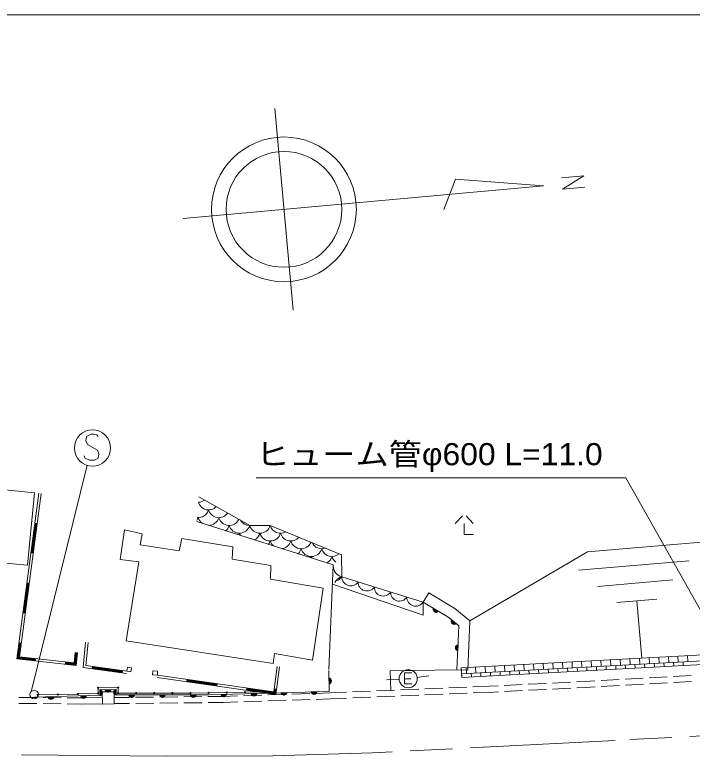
# Model space of a CAD drawing. Units: millimetres, scale not verified. Extents: x 40000 to 680000, y 20000 to 380000.
# Drawn here: x 489014 to 545174, y 275726 to 337169 of the extents above; entities that cross this region are included whole.
import ezdxf
from ezdxf.enums import TextEntityAlignment as Align

# ---------------------------------------------------------------- set-up
doc = ezdxf.new("R2010")
doc.units = ezdxf.units.MM
doc.header["$LTSCALE"] = 1000
doc.linetypes.add('CHAIN', pattern=[18.5, 12, -1.5, 3.5, -1.5])
for name, color, linetype, lineweight in [('M-BMK', 2, 'CHAIN', 13), ('M-BMK-SRVR', 3, 'Continuous', 13), ('M-STR-HTXT', 7, 'Continuous', 13), ('M-STR-STRC', 7, 'Continuous', 13), ('M-WORK', 1, 'Continuous', 13)]:
    doc.layers.add(name, color=color, linetype=linetype, lineweight=lineweight)
doc.styles.add('ＭＳ Ｐゴシック', font='')
doc.styles.get('ＭＳ Ｐゴシック').set_extended_font_data('MS PGothic')

msp = doc.modelspace()

# ---------------------------------------------------------------- linework, layer by layer
at = {"layer": 'M-BMK'}
msp.add_lwpolyline([(566156, 278549), (556973, 278009), (538784, 277030), (518675, 276012), (510405, 275748), (501574, 275726), (484378, 275872), (478379, 276120), (472182, 276388), (467743, 276640)], dxfattribs=at)
at = {"layer": 'M-BMK-SRVR'}
for p, q in [((512091, 312680), (510567, 329411)), ((534348, 323667), (536192, 323835)), ((536192, 323835), (534430, 322709)), ((525561, 323546), (524584, 321047)), ((532840, 323004), (525561, 323546)), ((532840, 323004), (502964, 320284)), ((534430, 322709), (536280, 322888))]:
    msp.add_line(p, q, dxfattribs=at)
for radius in [6000, 4800]:
    msp.add_circle((511329, 321045), radius, dxfattribs=at)
at = {"layer": 'M-STR-HTXT'}
msp.add_line((257149, 337169), (566639, 337169), dxfattribs=at)
msp.add_lwpolyline([(550806, 279075), (539678, 298790), (509014, 298790)], dxfattribs=at)
at = {"layer": 'M-STR-STRC'}
for p, q in [((495331, 302407), (494971, 302227)), ((495571, 302407), (495331, 302407)), ((495811, 302347), (495571, 302407)), ((495931, 302227), (495811, 302347)), ((494971, 302227), (494911, 301867)), ((494911, 301867), (495031, 301567)), ((495031, 301567), (495871, 301087)), ((495871, 301087), (495991, 300787)), ((494851, 300427), (494731, 300607)), ((495991, 300787), (495931, 300427)), ((490364, 281067), (495008, 299845)), ((495211, 300247), (494851, 300427)), ((495631, 300247), (495211, 300247)), ((495931, 300427), (495631, 300247))]:
    msp.add_line(p, q, dxfattribs=at)
for centre, radius in [((495451, 301267), 1500), ((490617, 280826), 350)]:
    msp.add_circle(centre, radius, dxfattribs=at)
at = {"layer": 'M-WORK'}
for p, q in [((490643, 297565), (487622, 297855)), ((490993, 297523), (489171, 283792)), ((491191, 297496), (489396, 283968)), ((490065, 291554), (490643, 297565)), ((508488, 294847), (504281, 297216)), ((526129, 295635), (525529, 295005)), ((526429, 295635), (527029, 295005)), ((490704, 295039), (490375, 292561)), ((490743, 295034), (490415, 292555)), ((490783, 295028), (490454, 292550)), ((490823, 295023), (490494, 292545)), ((490862, 295018), (490664, 295044)), ((504098, 295162), (515417, 291574)), ((526279, 295005), (526279, 294105)), ((498118, 294497), (497753, 292036)), ((499567, 294143), (498118, 294497)), ((510195, 294844), (508488, 294847)), ((516108, 292419), (510195, 294844)), ((536486, 292650), (561511, 294799)), ((499403, 293250), (499567, 294143)), ((502857, 293771), (502651, 292756)), ((507080, 293071), (502857, 293771)), ((526279, 294105), (527029, 294105)), ((502651, 292756), (499403, 293250)), ((490335, 292566), (490533, 292540)), ((507037, 292056), (507080, 293071)), ((526744, 286936), (536486, 292650)), ((497753, 292036), (499297, 291833)), ((510245, 291521), (507037, 292056)), ((516125, 290591), (516108, 292419)), ((535749, 291141), (544916, 291928)), ((487044, 291844), (490065, 291554)), ((499297, 291833), (498234, 285284)), ((510202, 290384), (510245, 291521)), ((515417, 291574), (515043, 282897)), ((490046, 290082), (489717, 287604)), ((490086, 290077), (489757, 287599)), ((490125, 290072), (489796, 287594)), ((490165, 290067), (489836, 287588)), ((490205, 290061), (490006, 290088)), ((514587, 289643), (510202, 290384)), ((522866, 288492), (516125, 290591)), ((543575, 290336), (537342, 289801)), ((513695, 283678), (514587, 289643)), ((515348, 289974), (522879, 287402)), ((522866, 288492), (523330, 289263)), ((525509, 287953), (523330, 289263)), ((522866, 288492), (522879, 287402)), ((524988, 287216), (522866, 288492)), ((538934, 288460), (542234, 288743)), ((540584, 288602), (540994, 283835)), ((489677, 287609), (489876, 287583)), ((523699, 287921), (523713, 287983)), ((523699, 287863), (523699, 287921)), ((523716, 287794), (523699, 287863)), ((523701, 287885), (524061, 287668)), ((524085, 287689), (523708, 287916)), ((524020, 287658), (523711, 287844)), ((523713, 287983), (524142, 287725)), ((523715, 287947), (524109, 287710)), ((523744, 287742), (523716, 287794)), ((523722, 287803), (523979, 287648)), ((523785, 287694), (523744, 287742)), ((523920, 287648), (523749, 287751)), ((523854, 287653), (523785, 287694)), ((523915, 287639), (523854, 287653)), ((523974, 287639), (523915, 287639)), ((524042, 287656), (523974, 287639)), ((524094, 287684), (524042, 287656)), ((524142, 287725), (524094, 287684)), ((526744, 286936), (525509, 287953)), ((525826, 286526), (524988, 287216)), ((525183, 286913), (525192, 286971)), ((525192, 286971), (525214, 287030)), ((525539, 286685), (525199, 286965)), ((525211, 286994), (525566, 286702)), ((525214, 287030), (525600, 286712)), ((525190, 286843), (525183, 286913)), ((525188, 286935), (525512, 286668)), ((525209, 286788), (525190, 286843)), ((525470, 286664), (525192, 286893)), ((525196, 286851), (525428, 286660)), ((525243, 286734), (525209, 286788)), ((525370, 286669), (525216, 286796)), ((525305, 286684), (525243, 286734)), ((525364, 286661), (525305, 286684)), ((525421, 286652), (525364, 286661)), ((525492, 286659), (525421, 286652)), ((525547, 286679), (525492, 286659)), ((525600, 286712), (525547, 286679)), ((525672, 282882), (525826, 286526)), ((526572, 282844), (526744, 286936)), ((489216, 283827), (489388, 285126)), ((489428, 285121), (489261, 283862)), ((489306, 283897), (489468, 285115)), ((489547, 285105), (489349, 285131)), ((489507, 285110), (489351, 283932)), ((494883, 285173), (494673, 283068)), ((495082, 285153), (494891, 283240)), ((498234, 285284), (510445, 283399)), ((525538, 284673), (525541, 284753)), ((525555, 284612), (525538, 284673)), ((525541, 284753), (525564, 284812)), ((525583, 284561), (525555, 284612)), ((525564, 284812), (525596, 284861)), ((525565, 284612), (525574, 284812)), ((525631, 284509), (525583, 284561)), ((525606, 284860), (525593, 284561)), ((525596, 284861), (525648, 284909)), ((525622, 284529), (525637, 284889)), ((525680, 284477), (525631, 284509)), ((525648, 284909), (525699, 284937)), ((525668, 284918), (525650, 284498)), ((525680, 284487), (525699, 284927)), ((525699, 284937), (525760, 284954)), ((525729, 284935), (525710, 284476)), ((525760, 284954), (525739, 284454)), ((489306, 283897), (490731, 283735)), ((490736, 283775), (489351, 283932)), ((489396, 283968), (493922, 283453)), ((493922, 283453), (494022, 284307)), ((494062, 284303), (493957, 283408)), ((493992, 283364), (494101, 284298)), ((494022, 284307), (494221, 284284)), ((494141, 284293), (494027, 283320)), ((494062, 283276), (494181, 284289)), ((494097, 283231), (494221, 284284)), ((510445, 283399), (510551, 284231)), ((510551, 284231), (513695, 283678)), ((525739, 284454), (525680, 284477)), ((549367, 284311), (526023, 283059)), ((541601, 283894), (541627, 283395)), ((542400, 283937), (542426, 283438)), ((543198, 283980), (543225, 283481)), ((543997, 284023), (544024, 283524)), ((544796, 284066), (544823, 283566)), ((489171, 283792), (494097, 283231)), ((489216, 283827), (490722, 283656)), ((490726, 283695), (489261, 283862)), ((490740, 283815), (490717, 283616)), ((493224, 283532), (493201, 283333)), ((494062, 283276), (493206, 283373)), ((493210, 283413), (494027, 283320)), ((493992, 283364), (493215, 283453)), ((493220, 283492), (493957, 283408)), ((549394, 283812), (526050, 282560)), ((549410, 283512), (526066, 282260)), ((530417, 283295), (530444, 282795)), ((531216, 283337), (531242, 282838)), ((532014, 283380), (532041, 282881)), ((532813, 283423), (532840, 282924)), ((533612, 283466), (533639, 282967)), ((534411, 283509), (534438, 283009)), ((535210, 283552), (535237, 283052)), ((536009, 283594), (536035, 283095)), ((536808, 283637), (536834, 283138)), ((537606, 283680), (537633, 283181)), ((538405, 283723), (538432, 283224)), ((539204, 283766), (539231, 283267)), ((539630, 283288), (539646, 282988)), ((540003, 283809), (540030, 283309)), ((540429, 283331), (540445, 283031)), ((540802, 283852), (540829, 283352)), ((541228, 283374), (541244, 283074)), ((542027, 283417), (542043, 283117)), ((542826, 283459), (542842, 283160)), ((543625, 283502), (543641, 283203)), ((544423, 283545), (544439, 283245)), ((494673, 283068), (498274, 282577)), ((494891, 283240), (498301, 282775)), ((495463, 283162), (495436, 282964)), ((495442, 283003), (497919, 282666)), ((495447, 283043), (497924, 282705)), ((495453, 283083), (497930, 282745)), ((495458, 283122), (497935, 282785)), ((497914, 282626), (497941, 282824)), ((498345, 283098), (498301, 282775)), ((498301, 282775), (498636, 282729)), ((498680, 283052), (498345, 283098)), ((498636, 282729), (498680, 283052)), ((500428, 282460), (500446, 282791)), ((500446, 282791), (500856, 282769)), ((500856, 282769), (500837, 282437)), ((510495, 281051), (510770, 283151)), ((510667, 280824), (510969, 283125)), ((515055, 282829), (515073, 281097)), ((525672, 282882), (520122, 282808)), ((520122, 282808), (520183, 281153)), ((526572, 282844), (525672, 282882)), ((526066, 282260), (526023, 283059)), ((526422, 283080), (526449, 282581)), ((527221, 283123), (527248, 282624)), ((527648, 282645), (527664, 282346)), ((528020, 283166), (528047, 282667)), ((528446, 282688), (528462, 282389)), ((528819, 283209), (528846, 282710)), ((529245, 282731), (529261, 282432)), ((529618, 283252), (529645, 282752)), ((530044, 282774), (530060, 282474)), ((530843, 282817), (530859, 282517)), ((531642, 282860), (531658, 282560)), ((532441, 282902), (532457, 282603)), ((533239, 282945), (533256, 282646)), ((534038, 282988), (534054, 282689)), ((534837, 283031), (534853, 282731)), ((535636, 283074), (535652, 282774)), ((536435, 283117), (536451, 282817)), ((537234, 283159), (537250, 282860)), ((538033, 283202), (538049, 282903)), ((538831, 283245), (538848, 282946)), ((500837, 282437), (500428, 282460)), ((500809, 282239), (510667, 280824)), ((500837, 282437), (510495, 281051)), ((503312, 282082), (503284, 281884)), ((503306, 282042), (505781, 281687)), ((515066, 281713), (515061, 282213)), ((515061, 282213), (515121, 282193)), ((515096, 281733), (515091, 282193)), ((515121, 282193), (515172, 282164)), ((515121, 282183), (515126, 281743)), ((515156, 281754), (515151, 282174)), ((515172, 282164), (515222, 282115)), ((515182, 282144), (515186, 281784)), ((515215, 281814), (515212, 282114)), ((515222, 282115), (515253, 282065)), ((515243, 282065), (515245, 281865)), ((515253, 282065), (515273, 282005)), ((520832, 282089), (519833, 282043)), ((521327, 282625), (521327, 281725)), ((521927, 282625), (521327, 282625)), ((521327, 282145), (521837, 282145)), ((522349, 282252), (523339, 282398)), ((526050, 282560), (526066, 282260)), ((526849, 282602), (526865, 282303)), ((539112, 282081), (537614, 281998)), ((541109, 282191), (539611, 282108)), ((543106, 282300), (541608, 282218)), ((545103, 282410), (543605, 282328)), ((503289, 281924), (505764, 281568)), ((503295, 281963), (505770, 281608)), ((503301, 282003), (505775, 281648)), ((505758, 281529), (505787, 281727)), ((515126, 281733), (515066, 281713)), ((515176, 281764), (515126, 281733)), ((515225, 281815), (515176, 281764)), ((515255, 281865), (515225, 281815)), ((515274, 281925), (515255, 281865)), ((515273, 282005), (515274, 281925)), ((521327, 281725), (521927, 281725)), ((526497, 281441), (524998, 281379)), ((528335, 281517), (526996, 281461)), ((529088, 281555), (528335, 281517)), ((531085, 281658), (529587, 281581)), ((533083, 281761), (531585, 281684)), ((535080, 281863), (533582, 281786)), ((536332, 281928), (535579, 281889)), ((535604, 281390), (536358, 281428)), ((537115, 281971), (536332, 281928)), ((536358, 281428), (537137, 281471)), ((537636, 281499), (539134, 281581)), ((539633, 281609), (541131, 281691)), ((541630, 281718), (543128, 281801)), ((543627, 281828), (545125, 281911)), ((492533, 280836), (490969, 280798)), ((494197, 280876), (492633, 280838)), ((495861, 280916), (494297, 280879)), ((495913, 281337), (495911, 280968)), ((497534, 281406), (495964, 281388)), ((496057, 280746), (496069, 281246)), ((496068, 281222), (496058, 280771)), ((497411, 281264), (496068, 281222)), ((496069, 281246), (496129, 281225)), ((496087, 280766), (496099, 281226)), ((496128, 281215), (496118, 280775)), ((496129, 281225), (496178, 281194)), ((496148, 280784), (496158, 281204)), ((496219, 280843), (496168, 280794)), ((496178, 281194), (496227, 281143)), ((496187, 281173), (496179, 280814)), ((496209, 280843), (496217, 281143)), ((496251, 280892), (496219, 280843)), ((496227, 281143), (496255, 281092)), ((496245, 281092), (496241, 280892)), ((496272, 280951), (496251, 280892)), ((496255, 281092), (496274, 281031)), ((497244, 281065), (496261, 281048)), ((496261, 281048), (496279, 280034)), ((496274, 281031), (496272, 280951)), ((496490, 281235), (496990, 281251)), ((496512, 281176), (496490, 281235)), ((496511, 281206), (496971, 281221)), ((496543, 281127), (496512, 281176)), ((496962, 281190), (496522, 281176)), ((496533, 281147), (496953, 281160)), ((496595, 281079), (496543, 281127)), ((496924, 281129), (496564, 281118)), ((496595, 281089), (496894, 281098)), ((496646, 281050), (496595, 281079)), ((496845, 281067), (496646, 281060)), ((496706, 281032), (496646, 281050)), ((496786, 281035), (496706, 281032)), ((496846, 281057), (496786, 281035)), ((496895, 281088), (496846, 281057)), ((496943, 281140), (496895, 281088)), ((496972, 281191), (496943, 281140)), ((496990, 281251), (496972, 281191)), ((497209, 281064), (497226, 281125)), ((497212, 280984), (497209, 281064)), ((497234, 280925), (497212, 280984)), ((497226, 281125), (497254, 281176)), ((497266, 280876), (497234, 280925)), ((497244, 280926), (497236, 281125)), ((497262, 280051), (497244, 281065)), ((497254, 281176), (497303, 281228)), ((497264, 281177), (497276, 280877)), ((497318, 280828), (497266, 280876)), ((497307, 280848), (497293, 281208)), ((497303, 281228), (497351, 281260)), ((497369, 280800), (497318, 280828)), ((497322, 281239), (497338, 280819)), ((497351, 281260), (497411, 281282)), ((497368, 280810), (497352, 281250)), ((497429, 280783), (497369, 280800)), ((497381, 281261), (497399, 280801)), ((497411, 281282), (497429, 280783)), ((497429, 280800), (497411, 281264)), ((505097, 280821), (497429, 280800)), ((497575, 281008), (497583, 281356)), ((499026, 280957), (497624, 280958)), ((498457, 280803), (498957, 280804)), ((498477, 280743), (498457, 280803)), ((498957, 280804), (498937, 280744)), ((500529, 280956), (499126, 280957)), ((502031, 280956), (500629, 280956)), ((501013, 280810), (501513, 280811)), ((501033, 280750), (501013, 280810)), ((501513, 280811), (501493, 280751)), ((503534, 280955), (502131, 280955)), ((503569, 280817), (504069, 280818)), ((503589, 280757), (503569, 280817)), ((505033, 280979), (503634, 280956)), ((504069, 280818), (504049, 280758)), ((515073, 281097), (505097, 280821)), ((506533, 281004), (505133, 280981)), ((506094, 280848), (506594, 280862)), ((506116, 280789), (506094, 280848)), ((506115, 280819), (506575, 280832)), ((506566, 280801), (506126, 280789)), ((506576, 280802), (506547, 280751)), ((506594, 280862), (506576, 280802)), ((508032, 281029), (506633, 281006)), ((509531, 281055), (508132, 281031)), ((508261, 281372), (508233, 281174)), ((510633, 280870), (508239, 281213)), ((508244, 281253), (510599, 280915)), ((510564, 280960), (508250, 281293)), ((508256, 281332), (510530, 281006)), ((508588, 280917), (509088, 280931)), ((508610, 280858), (508588, 280917)), ((508609, 280888), (509069, 280901)), ((508641, 280809), (508610, 280858)), ((509060, 280870), (508620, 280858)), ((508631, 280828), (509050, 280840)), ((508692, 280760), (508641, 280809)), ((509021, 280809), (508661, 280799)), ((509041, 280820), (508992, 280768)), ((509070, 280871), (509041, 280820)), ((509088, 280931), (509070, 280871)), ((511483, 280850), (509984, 280800)), ((510527, 281292), (510725, 281266)), ((510567, 281287), (510530, 281006)), ((510564, 280960), (510606, 281282)), ((510646, 281277), (510599, 280915)), ((510633, 280870), (510686, 281271)), ((511082, 280986), (511582, 281000)), ((511104, 280927), (511082, 280986)), ((511103, 280957), (511563, 280970)), ((511135, 280878), (511104, 280927)), ((511554, 280939), (511114, 280927)), ((511125, 280897), (511544, 280909)), ((511186, 280829), (511135, 280878)), ((511515, 280878), (511155, 280868)), ((511186, 280839), (511486, 280847)), ((511237, 280800), (511186, 280829)), ((511437, 280816), (511237, 280810)), ((511298, 280782), (511237, 280800)), ((511437, 280806), (511378, 280784)), ((511486, 280837), (511437, 280806)), ((511535, 280889), (511486, 280837)), ((511564, 280940), (511535, 280889)), ((511582, 281000), (511564, 280940)), ((513482, 280916), (511983, 280866)), ((513576, 281055), (514076, 281069)), ((513598, 280996), (513576, 281055)), ((513597, 281026), (514057, 281039)), ((513629, 280947), (513598, 280996)), ((514047, 281008), (513608, 280996)), ((513618, 280966), (514038, 280978)), ((513680, 280898), (513629, 280947)), ((514009, 280947), (513649, 280937)), ((513680, 280908), (513980, 280916)), ((513731, 280869), (513680, 280898)), ((513931, 280885), (513731, 280879)), ((513792, 280851), (513731, 280869)), ((513872, 280853), (513792, 280851)), ((513931, 280875), (513872, 280853)), ((513980, 280906), (513931, 280875)), ((514029, 280958), (513980, 280906)), ((515167, 280972), (513982, 280933)), ((514057, 281009), (514029, 280958)), ((514076, 281069), (514057, 281009)), ((516505, 281028), (515167, 280972)), ((518504, 281110), (517005, 281048)), ((520502, 281193), (519003, 281131)), ((522500, 281275), (521001, 281214)), ((524498, 281358), (523000, 281296)), ((523021, 280797), (524519, 280858)), ((525019, 280879), (526518, 280941)), ((527017, 280962), (528358, 281017)), ((528358, 281017), (529112, 281056)), ((529612, 281082), (531110, 281159)), ((531609, 281184), (533107, 281261)), ((533606, 281287), (535104, 281364)), ((489357, 280602), (490857, 280587)), ((496058, 280771), (490656, 280607)), ((491357, 280582), (492857, 280566)), ((491756, 280640), (492256, 280655)), ((491778, 280581), (491756, 280640)), ((491777, 280611), (492237, 280625)), ((491810, 280532), (491778, 280581)), ((492228, 280594), (491788, 280581)), ((491799, 280551), (492219, 280564)), ((491861, 280483), (491810, 280532)), ((492190, 280533), (491830, 280522)), ((491861, 280493), (492161, 280502)), ((491912, 280455), (491861, 280483)), ((492112, 280471), (491912, 280465)), ((491973, 280436), (491912, 280455)), ((492053, 280439), (491973, 280436)), ((492112, 280461), (492053, 280439)), ((492161, 280492), (492112, 280461)), ((492210, 280544), (492161, 280492)), ((492238, 280595), (492210, 280544)), ((492256, 280655), (492238, 280595)), ((493357, 280561), (494531, 280549)), ((494457, 280722), (494957, 280737)), ((494479, 280663), (494457, 280722)), ((494478, 280693), (494938, 280707)), ((494511, 280614), (494479, 280663)), ((494929, 280676), (494489, 280663)), ((494500, 280633), (494920, 280646)), ((494562, 280565), (494511, 280614)), ((494891, 280615), (494531, 280604)), ((494531, 280549), (496269, 280576)), ((494562, 280575), (494862, 280584)), ((494613, 280537), (494562, 280565)), ((494813, 280553), (494613, 280547)), ((494674, 280518), (494613, 280537)), ((494754, 280521), (494674, 280518)), ((494813, 280543), (494754, 280521)), ((494862, 280574), (494813, 280543)), ((494910, 280626), (494862, 280574)), ((494939, 280677), (494910, 280626)), ((494957, 280737), (494939, 280677)), ((496117, 280765), (496057, 280746)), ((496168, 280794), (496117, 280765)), ((498527, 280599), (497252, 280586)), ((498477, 280773), (498937, 280774)), ((498507, 280693), (498477, 280743)), ((498927, 280744), (498487, 280743)), ((498497, 280713), (498917, 280714)), ((498557, 280643), (498507, 280693)), ((498887, 280684), (498527, 280683)), ((498557, 280653), (498857, 280654)), ((498607, 280613), (498557, 280643)), ((498807, 280624), (498607, 280623)), ((498667, 280594), (498607, 280613)), ((498747, 280594), (498667, 280594)), ((498807, 280614), (498747, 280594)), ((498857, 280644), (498807, 280614)), ((498907, 280694), (498857, 280644)), ((498937, 280744), (498907, 280694)), ((500526, 280619), (499027, 280604)), ((502526, 280639), (501026, 280624)), ((501033, 280780), (501493, 280781)), ((501063, 280700), (501033, 280750)), ((501483, 280751), (501043, 280750)), ((501053, 280720), (501473, 280721)), ((501113, 280650), (501063, 280700)), ((501443, 280691), (501083, 280690)), ((501113, 280660), (501413, 280661)), ((501163, 280620), (501113, 280650)), ((501363, 280631), (501163, 280630)), ((501223, 280600), (501163, 280620)), ((501303, 280601), (501223, 280600)), ((501363, 280621), (501303, 280601)), ((501413, 280651), (501363, 280621)), ((501463, 280701), (501413, 280651)), ((501493, 280751), (501463, 280701)), ((504526, 280659), (503026, 280644)), ((503589, 280787), (504049, 280788)), ((503619, 280707), (503589, 280757)), ((504039, 280758), (503599, 280757)), ((503609, 280727), (504029, 280728)), ((503669, 280657), (503619, 280707)), ((503999, 280698), (503639, 280697)), ((503669, 280667), (503969, 280668)), ((503720, 280627), (503669, 280657)), ((503920, 280638), (503720, 280637)), ((503780, 280607), (503720, 280627)), ((503860, 280607), (503780, 280607)), ((503920, 280628), (503860, 280607)), ((503969, 280658), (503920, 280628)), ((504019, 280708), (503969, 280658)), ((504049, 280758), (504019, 280708)), ((506300, 280677), (505026, 280664)), ((506147, 280740), (506116, 280789)), ((506137, 280759), (506557, 280771)), ((506199, 280691), (506147, 280740)), ((506527, 280740), (506167, 280730)), ((506198, 280701), (506498, 280709)), ((506249, 280663), (506199, 280691)), ((506449, 280678), (506249, 280673)), ((506310, 280644), (506249, 280663)), ((507485, 280717), (506300, 280677)), ((506390, 280646), (506310, 280644)), ((506311, 280177), (507500, 280217)), ((506449, 280668), (506390, 280646)), ((506498, 280699), (506449, 280668)), ((506547, 280751), (506498, 280699)), ((509484, 280783), (507985, 280733)), ((508000, 280234), (509499, 280283)), ((508692, 280770), (508992, 280778)), ((508743, 280732), (508692, 280760)), ((508943, 280747), (508743, 280742)), ((508804, 280713), (508743, 280732)), ((508884, 280715), (508804, 280713)), ((508943, 280737), (508884, 280715)), ((508992, 280768), (508943, 280737)), ((509999, 280300), (511498, 280350)), ((511378, 280784), (511298, 280782)), ((511998, 280367), (513497, 280417)), ((513996, 280433), (515185, 280473)), ((515185, 280473), (516526, 280528)), ((517026, 280549), (518524, 280611)), ((519024, 280631), (520523, 280693)), ((521022, 280714), (522521, 280776)), ((489353, 280102), (490853, 280087)), ((491353, 280082), (492853, 280067)), ((493353, 280061), (494538, 280049)), ((494538, 280049), (496278, 280076)), ((496279, 280034), (497262, 280051)), ((497261, 280086), (498536, 280099)), ((499036, 280104), (500536, 280119)), ((501036, 280124), (502536, 280139)), ((503036, 280144), (504536, 280159)), ((505036, 280164), (506311, 280177))]:
    msp.add_line(p, q, dxfattribs=at)
for centre, radius in [((521627, 282145), 750), ((495914, 281387), 50), ((497584, 281406), 50), ((490919, 280797), 50), ((492583, 280837), 50), ((494247, 280877), 50), ((495911, 280918), 50), ((497574, 280958), 50), ((499076, 280957), 50), ((500579, 280956), 50), ((502081, 280955), 50), ((503584, 280955), 50), ((505083, 280980), 50), ((506583, 281005), 50), ((508082, 281030), 50), ((509581, 281055), 50)]:
    msp.add_circle(centre, radius, dxfattribs=at)
for centre, radius, start, end in [((504225, 297666), 888, 271.10522, 306.38843), ((505078, 297023), 888, 199.12231, 316.08838), ((504223, 296383), 888, 263.86865, 343.7771), ((505930, 296380), 888, 196.0625, 325.37549), ((503369, 295742), 888, 326.03589, 343.7771), ((505076, 295740), 888, 196.0625, 234.75781), ((505076, 295740), 888, 270.06958, 343.7771), ((506783, 295738), 888, 196.0625, 334.52539), ((508490, 295735), 888, 211.31885, 269.91968), ((505928, 295097), 888, 308.81934, 343.7771), ((507635, 295095), 888, 196.0625, 343.7771), ((509342, 295093), 888, 196.0625, 343.7771), ((511049, 295090), 888, 196.0625, 299.32788), ((506781, 294455), 888, 333.5708, 343.7771), ((508488, 294452), 888, 196.0625, 209.43555), ((508488, 294452), 888, 295.3916, 343.7771), ((510195, 294450), 888, 196.0625, 343.7771), ((511901, 294448), 888, 196.0625, 319.29248), ((509340, 293810), 888, 323.02173, 343.7771), ((511047, 293807), 888, 196.0625, 227.9082), ((511047, 293807), 888, 276.91943, 343.7771), ((512754, 293805), 888, 196.0625, 337.08301), ((514461, 293803), 888, 205.19971, 290.19043), ((511900, 293165), 888, 311.72754, 343.7771), ((513607, 293162), 888, 196.0625, 343.7771), ((515313, 293160), 888, 196.0625, 312.08008), ((512752, 292522), 888, 336.05518, 343.7771), ((514459, 292520), 888, 196.0625, 205.93628), ((514459, 292520), 888, 298.89111, 343.7771), ((516166, 292517), 888, 196.0625, 231.86841), ((516361, 291507), 946, 179.05127, 255.53906), ((516378, 289679), 946, 105.50537, 151.35742), ((515510, 290989), 733, 289.79126, 327.07178), ((516858, 290569), 733, 178.34058, 327.07178), ((518206, 290150), 733, 178.34058, 327.07178), ((519554, 289730), 733, 178.34058, 327.07178), ((520903, 289310), 733, 178.34058, 327.07178), ((522251, 288890), 733, 178.34058, 327.07178)]:
    msp.add_arc(centre, radius, start, end, dxfattribs=at)

# ---------------------------------------------------------------- texts
at = {"layer": 'M-STR-HTXT', "style": 'ＭＳ Ｐゴシック', "width": 1.1}
msp.add_text('ヒューム管φ600 L=11.0', height=1833, dxfattribs=at).set_placement((509014, 299290), align=Align.BOTTOM_LEFT)

doc.saveas('drawing.dxf')
